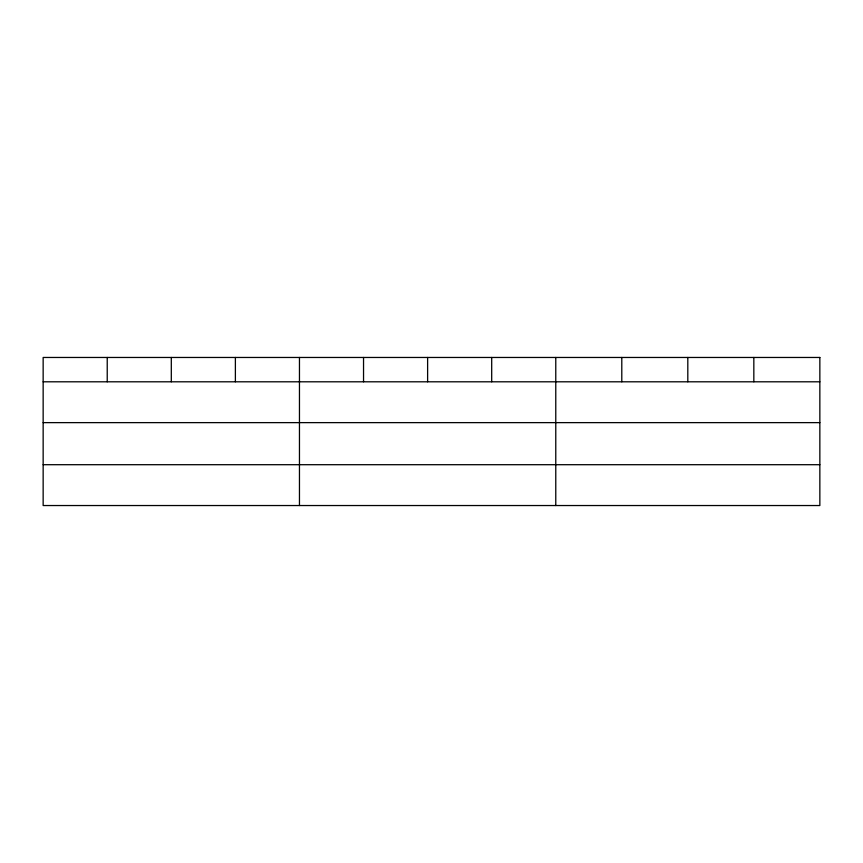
<?xml version="1.0" encoding="UTF-8"?>
<svg xmlns="http://www.w3.org/2000/svg" width="863" height="863" viewBox="0 0 863 863"><rect width="100%" height="100%" fill="white"/><g stroke="black" fill="none" stroke-linecap="round" stroke-linejoin="round"><path stroke-width="1.29" d="M43.15 381.802L819.85 381.802M43.15 422.633L819.85 422.633M43.15 464.704L819.85 464.704M753.831 357.465L753.831 381.802M687.811 357.465L687.811 381.802M621.792 357.465L621.792 381.802M555.772 357.465L555.772 505.535M491.694 357.465L491.694 381.802M427.617 357.465L427.617 381.802M363.539 357.465L363.539 381.802M299.461 357.465L299.461 505.535M235.383 357.465L235.383 381.802M171.306 357.465L171.306 381.802M107.228 357.465L107.228 381.802M819.85 357.465L43.15 357.465L43.15 505.535L819.85 505.535L819.85 357.465"/></g></svg>
